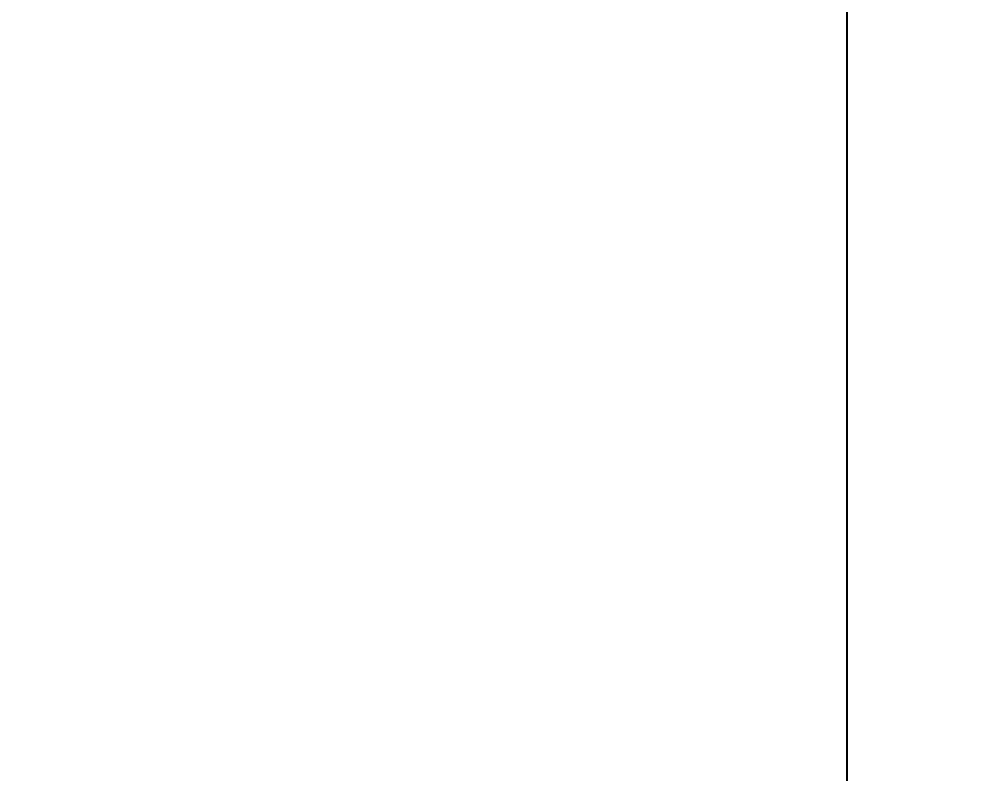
# Model space of a CAD drawing. Header units: millimetres. Extents: x 0 to 420, y 0 to 297.
# Drawn here: x 111.693593 to 111.694193, y 212.947775 to 212.948248 of the extents above; entities that cross this region are included whole.
import ezdxf

# ---------------------------------------------------------------- set-up
doc = ezdxf.new("R2010")
doc.units = ezdxf.units.MM
doc.header["$MEASUREMENT"] = 0
doc.layers.get('DEFPOINTS').update_dxf_attribs({"true_color": 0x165788})
doc.layers.add('BLUE', color=7, linetype='Continuous', true_color=0x165788)
doc.layers.add('T25', color=1, linetype='Continuous')
doc.styles.add('iso', font='iso3098b.shx')
doc.dimstyles.new('signsdim', dxfattribs={"dimtxt": 2.5, "dimasz": 0.2, "dimexe": 1.5, "dimexo": 2, "dimgap": 1, "dimtad": 1, "dimlfac": 10, "dimrnd": 1, "dimtxsty": 'iso', "dimblk": 'sgndim', "dimcen": 2.5, "dimse2": 1, "dimadec": 0, "dimazin": 0, "dimtfac": 1, "dimtix": 1, "dimtmove": 0, "dimatfit": 3, "dimfxl": 1, "dimarcsym": 0})

# ---------------------------------------------------------------- blocks, each defined once
blk = doc.blocks.new('sgndim')
for p, q in [((0, 4.5), (0, -4.5)), ((0, 0), (-1, 0))]:
    blk.add_line(p, q)
blk = doc.blocks.new('*D23')
at = {"layer": 'DEFPOINTS', "color": 0, "transparency": 16777216}
for p in [(107.12419919, 212.94814712), (107.12419919, 205.94814712), (127.12066202, 205.94814712)]:
    blk.add_point(p, dxfattribs=at)
at = {"layer": 'T25', "color": 0, "lineweight": -2, "transparency": 16777216}
blk.add_line((127.12066202, 212.74814712), (127.12066202, 206.14814712), dxfattribs=at)
at = {"layer": 'T25', "color": 0, "lineweight": -2, "transparency": 16777216, "xscale": 0.2, "yscale": 0.2, "zscale": 0.2}
for p, rotation in [((127.12066202, 212.94814712), 90), ((127.12066202, 205.94814712), 270)]:
    blk.add_blockref('sgndim', p, dxfattribs=dict(at, rotation=rotation))
at = {"layer": 'T25', "color": 0, "transparency": 16777216, "insert": (124.87066202, 209.44814712), "char_height": 2.5, "attachment_point": 5, "rotation": 90, "style": 'iso'}
blk.add_mtext('70', dxfattribs=at)
blk = doc.blocks.new('*D24')
at = {"layer": 'DEFPOINTS', "color": 0, "transparency": 16777216}
for p in [(109.90712982, 234.94814712), (109.90712982, 212.94814712), (127.12066202, 212.94814712)]:
    blk.add_point(p, dxfattribs=at)
at = {"layer": 'T25', "color": 0, "lineweight": -2, "transparency": 16777216}
blk.add_line((127.12066202, 234.74814712), (127.12066202, 213.14814712), dxfattribs=at)
at = {"layer": 'T25', "color": 0, "lineweight": -2, "transparency": 16777216, "xscale": 0.2, "yscale": 0.2, "zscale": 0.2}
for p, rotation in [((127.12066202, 234.94814712), 90), ((127.12066202, 212.94814712), 270)]:
    blk.add_blockref('sgndim', p, dxfattribs=dict(at, rotation=rotation))
at = {"layer": 'T25', "color": 0, "transparency": 16777216, "insert": (124.87066202, 223.94814712), "char_height": 2.5, "attachment_point": 5, "rotation": 90, "style": 'iso'}
blk.add_mtext('220', dxfattribs=at)

msp = doc.modelspace()

# ---------------------------------------------------------------- linework, layer by layer
at = {"layer": 'BLUE'}
msp.add_lwpolyline([(69.69411183, 187.94814712), (69.69411183, 262.94814712, -0.414214), (73.19411183, 266.44814712), (108.19411183, 266.44814712, -0.414214), (111.69411183, 262.94814712), (111.69411183, 187.94814712, -0.414214), (108.19411183, 184.44814712), (73.19411183, 184.44814712, -0.414214)], format="xyb", close=True, dxfattribs=at)

# ---------------------------------------------------------------- dimensions: what is measured, and where the dimension line sits
at = {"layer": 'T25'}
for base, p1, p2, picture, middle in [((127.12066202, 212.94814712), (109.90712982, 234.94814712), (109.90712982, 212.94814712), '*D24', (124.87066202, 223.94814712)), ((127.12066202, 205.94814712), (107.12419919, 212.94814712), (107.12419919, 205.94814712), '*D23', (124.87066202, 209.44814712))]:
    dim = msp.add_linear_dim(base=base, p1=p1, p2=p2, angle=90, dimstyle='signsdim', override={"dimse1": 1}, dxfattribs=at)
    dim.commit()
    dim.dimension.update_dxf_attribs({"geometry": picture, "text_midpoint": middle})

doc.saveas('drawing.dxf')
